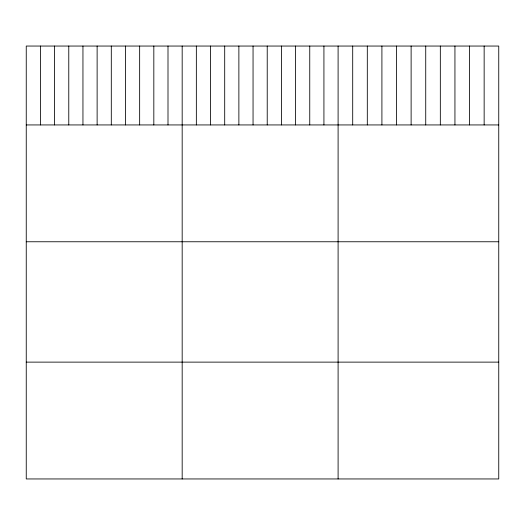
<?xml version="1.0" encoding="UTF-8"?>
<svg xmlns="http://www.w3.org/2000/svg" width="525" height="525" viewBox="0 0 525 525"><rect width="100%" height="100%" fill="white"/><g stroke="black" fill="none" stroke-linecap="round" stroke-linejoin="round"><path stroke-width="0.79" d="M498.75 124.937L498.75 478.951L26.25 478.951L26.25 46.049L498.75 46.049L498.75 124.937L26.25 124.937M26.25 241.762L498.75 241.762M26.25 362.125L498.75 362.125M484.148 46.049L484.148 124.937M469.54 46.049L469.54 124.937M454.939 46.049L454.939 124.937M440.331 46.049L440.331 124.937M425.729 46.049L425.729 124.937M411.121 46.049L411.121 124.937M396.519 46.049L396.519 124.937M381.911 46.049L381.911 124.937M367.31 46.049L367.31 124.937M352.702 46.049L352.702 124.937M338.1 46.049L338.1 478.951M323.925 46.049L323.925 124.937M309.75 46.049L309.75 124.937M295.575 46.049L295.575 124.937M281.4 46.049L281.4 124.937M267.225 46.049L267.225 124.937M253.05 46.049L253.05 124.937M238.875 46.049L238.875 124.937M224.7 46.049L224.7 124.937M210.525 46.049L210.525 124.937M196.35 46.049L196.35 124.937M182.175 46.049L182.175 478.951M168 46.049L168 124.937M153.825 46.049L153.825 124.937M139.65 46.049L139.65 124.937M125.475 46.049L125.475 124.937M111.3 46.049L111.3 124.937M97.125 46.049L97.125 124.937M82.95 46.049L82.95 124.937M68.775 46.049L68.775 124.937M54.6 46.049L54.6 124.937M40.425 46.049L40.425 124.937"/></g></svg>
